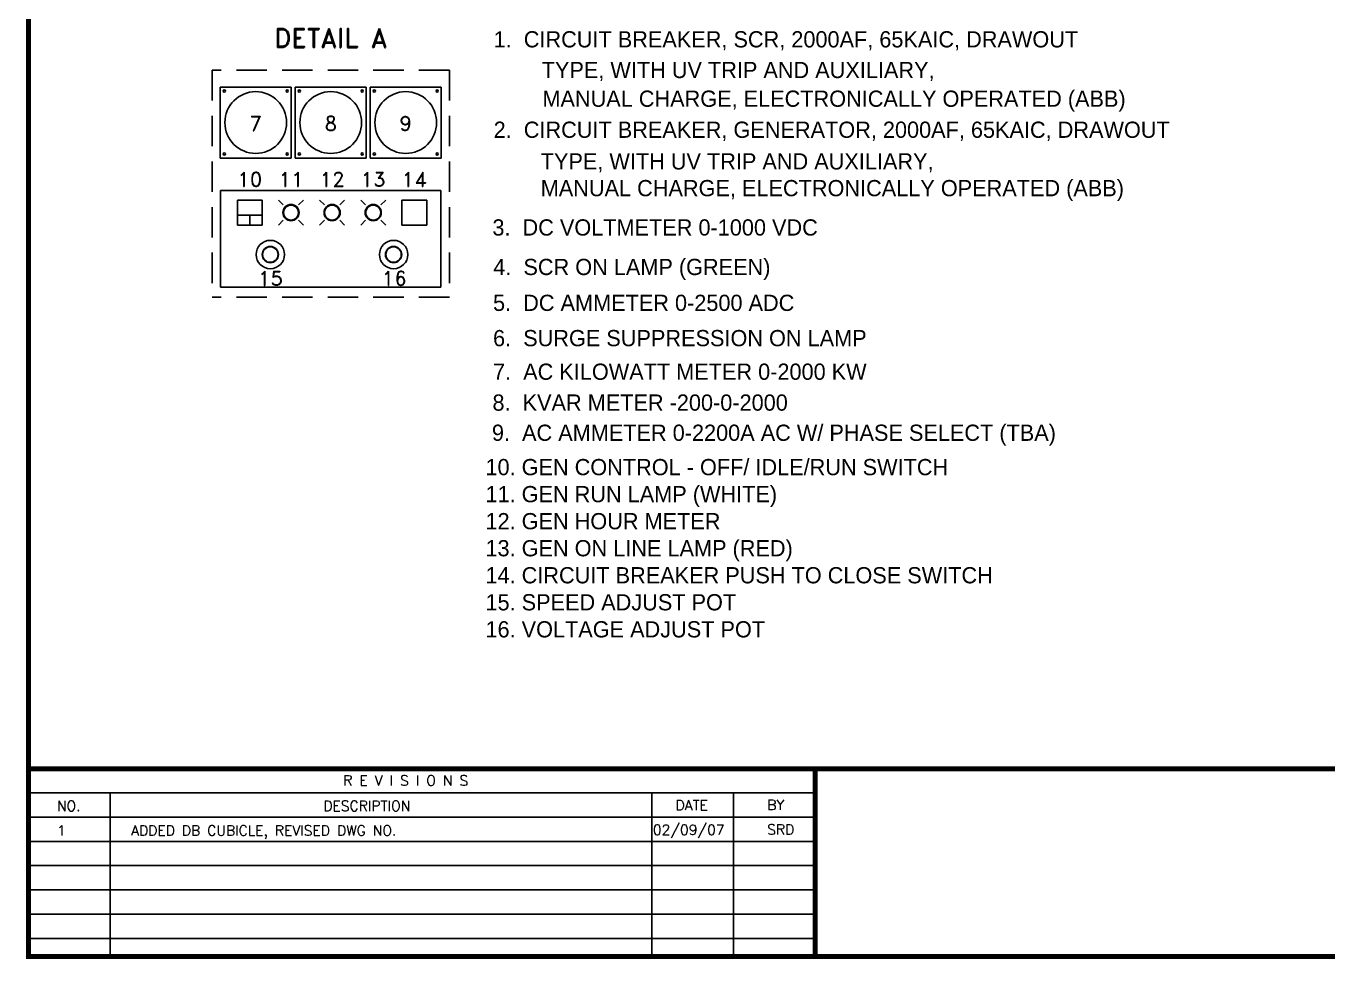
# Model space of a CAD drawing. Header units: inches. Extents: x 6 to 369, y -225 to 2.
# Drawn here: x 5.8 to 166.4, y -225.1 to -110.1 of the extents above; entities that cross this region are included whole.
import ezdxf
from ezdxf.enums import TextEntityAlignment as Align

# ---------------------------------------------------------------- set-up
doc = ezdxf.new("R2010")
doc.units = ezdxf.units.IN
doc.header["$MEASUREMENT"] = 0
doc.linetypes.add('HIDDEN', pattern=[0.375, 0.25, -0.125])
doc.layers.add('Text', color=84, linetype='Continuous')
doc.styles.add('ROMAND', font='ROMAND.shx')

msp = doc.modelspace()

# ---------------------------------------------------------------- linework, layer by layer
at = {"color": 7, "linetype": 'HIDDEN', "ltscale": 15}
for p, q in [((28.77269, -115.55123), (28.77269, -143.52925)), ((58.02269, -115.55123), (28.77269, -115.55123)), ((58.02269, -115.55123), (58.02269, -143.52925)), ((58.02269, -143.52925), (28.77269, -143.52925))]:
    msp.add_line(p, q, dxfattribs=at)
at = {"color": 7}
for p, q in [((29.77269, -117.63301), (38.52269, -117.63301)), ((29.77269, -117.63301), (29.77269, -126.38301)), ((38.52269, -117.63301), (38.52269, -126.38301)), ((38.52269, -117.63301), (38.52269, -126.38301)), ((39.02269, -117.63301), (39.02269, -126.38301)), ((39.02269, -117.63301), (47.77269, -117.63301)), ((47.77269, -117.63301), (47.77269, -126.38301)), ((48.27269, -117.63301), (48.27269, -126.38301)), ((48.27269, -117.63301), (48.27269, -126.38301)), ((48.27269, -117.63301), (57.02269, -117.63301)), ((57.02269, -117.63301), (57.02269, -126.38301)), ((29.77269, -126.38301), (38.52269, -126.38301)), ((39.02269, -126.38301), (47.77269, -126.38301)), ((48.27269, -126.38301), (57.02269, -126.38301)), ((29.80301, -130.38301), (29.80301, -142.31487)), ((29.80301, -130.38301), (56.99236, -130.38301)), ((31.8891, -131.57626), (31.8891, -134.64695)), ((34.95979, -131.57626), (31.8891, -131.57626)), ((34.95979, -134.64695), (34.95979, -131.57626)), ((37.55076, -132.16723), (36.95979, -131.57626)), ((39.02269, -130.38301), (47.77269, -130.38301)), ((39.43951, -132.16723), (40.03048, -131.57626)), ((42.62146, -132.16723), (42.03048, -131.57626)), ((44.51021, -132.16723), (45.10118, -131.57626)), ((47.69215, -132.16723), (47.10118, -131.57626)), ((49.5809, -132.16723), (50.17187, -131.57626)), ((52.17187, -131.57626), (52.17187, -134.64695)), ((55.24257, -131.57626), (52.17187, -131.57626)), ((55.24257, -134.64695), (55.24257, -131.57626)), ((56.99236, -130.38301), (56.99236, -142.31487)), ((31.8891, -133.41846), (34.95979, -133.41846)), ((31.8891, -134.64695), (34.95979, -134.64695)), ((33.42444, -133.41846), (33.42444, -134.64695)), ((37.55076, -134.05598), (36.95979, -134.64695)), ((39.43951, -134.05598), (40.03048, -134.64695)), ((42.62146, -134.05598), (42.03048, -134.64695)), ((44.51021, -134.05598), (45.10118, -134.64695)), ((47.69215, -134.05598), (47.10118, -134.64695)), ((49.5809, -134.05598), (50.17187, -134.64695)), ((52.17187, -134.64695), (55.24257, -134.64695)), ((29.80301, -142.31487), (56.99236, -142.31487)), ((6.13659, -201.67663), (6.13659, -224.81253)), ((6.13659, -204.66356), (103.12267, -204.66356)), ((16.19568, -204.66356), (16.19568, -224.81253)), ((83.0045, -204.66356), (83.0045, -224.81253)), ((93.06358, -204.66356), (93.06358, -224.81253)), ((6.13659, -207.65048), (103.12267, -207.65048)), ((6.13659, -210.63741), (103.12267, -210.63741)), ((6.13659, -213.62434), (103.12267, -213.62434)), ((6.13659, -216.61126), (103.12267, -216.61126)), ((6.13659, -219.59819), (103.12267, -219.59819)), ((6.13659, -222.58512), (103.12267, -222.58512))]:
    msp.add_line(p, q, dxfattribs=at)
at = {"color": 7, "const_width": 0.62869}
msp.add_lwpolyline([(369.01659, -224.81253), (369.01659, 1.98747), (6.13659, 1.98747), (6.13659, -224.81253)], close=True, dxfattribs=at)
for points in [[(6.13659, -201.67663), (369.01659, -201.67663)], [(103.12267, -201.67663), (103.12267, -224.81253)]]:
    msp.add_lwpolyline(points, dxfattribs=at)
at = {"color": 7}
for centre, radius in [((30.27269, -118.13301), 0.13751), ((34.14769, -122.00801), 3.80572), ((38.02269, -118.13301), 0.13751), ((39.52269, -118.13301), 0.13751), ((43.39769, -122.00801), 3.80572), ((47.27269, -118.13301), 0.13751), ((48.77269, -118.13301), 0.13751), ((52.64769, -122.00801), 3.80572), ((56.52269, -118.13301), 0.13751), ((30.27269, -125.88301), 0.13751), ((38.02269, -125.88301), 0.13751), ((39.52269, -125.88301), 0.13751), ((47.27269, -125.88301), 0.13751), ((48.77269, -125.88301), 0.13751), ((56.52269, -125.88301), 0.13751), ((38.49514, -133.11161), 0.99905), ((38.49514, -133.11161), 0.98307), ((38.49514, -133.11161), 0.96709), ((38.49514, -133.11161), 0.95111), ((38.49514, -133.11161), 0.93513), ((38.49514, -133.11161), 0.91915), ((43.56583, -133.11161), 0.99905), ((43.56583, -133.11161), 0.98307), ((43.56583, -133.11161), 0.96709), ((43.56583, -133.11161), 0.95111), ((43.56583, -133.11161), 0.93513), ((43.56583, -133.11161), 0.91915), ((48.63653, -133.11161), 0.99905), ((48.63653, -133.11161), 0.98307), ((48.63653, -133.11161), 0.96709), ((48.63653, -133.11161), 0.95111), ((48.63653, -133.11161), 0.93513), ((48.63653, -133.11161), 0.91915), ((35.94724, -138.28513), 1.75), ((35.94724, -138.28513), 1), ((35.94724, -138.28513), 0.95143), ((51.14857, -138.28513), 1.75), ((51.14857, -138.28513), 1), ((51.14857, -138.28513), 0.95143)]:
    msp.add_circle(centre, radius, dxfattribs=at)

# ---------------------------------------------------------------- texts
at = {"color": 7, "style": 'ROMAND'}
for s, height, p in [('DETAIL A', 2.34, (43.39769, -112.75052)), ('7', 1.8, (34.14849, -123.01894)), ('8', 1.8, (43.40521, -123.01894)), ('9', 1.8, (52.63068, -123.01894)), ('10', 1.8, (33.41825, -129.90996)), ('11', 1.8, (38.51967, -129.90996)), ('12', 1.8, (43.57429, -129.90996)), ('13', 1.8, (48.6289, -129.90996)), ('14', 1.8, (53.68352, -129.90996)), ('15', 1.8, (35.96734, -142.11672)), ('16', 1.8, (51.23312, -142.11672))]:
    msp.add_text(s, height=height, dxfattribs=at).set_placement(p, align=Align.CENTER)
for s, height, p in [('R E V I S I O N S', 1.2573861, (44.93743, -203.74876)), ('NO.', 1.257386, (9.63497, -206.89117)), ('DESCRIPTION', 1.2573861, (42.48001, -206.88648)), ('DATE', 1.257386, (85.9168, -206.80203)), ('BY', 1.257386, (97.2171, -206.76099)), ('1', 1.25739, (9.63497, -209.92559)), ('ADDED DB CUBICLE, REVISED DWG NO.', 1.2573861, (18.78198, -209.92091)), ('02/09/07', 1.257386, (83.12319, -209.83646)), ('SRD', 1.257386, (97.2171, -209.79541))]:
    msp.add_text(s, height=height, dxfattribs=at).set_placement(p)
at = {"layer": 'Text', "color": 7}
for s, p in [('1.  CIRCUIT BREAKER, SCR, 2000AF, 65KAIC, DRAWOUT', (63.48769, -112.74811)), ('TYPE, WITH UV TRIP AND AUXILIARY, ', (69.41263, -116.52867)), ('MANUAL CHARGE, ELECTRONICALLY OPERATED (ABB)', (69.49903, -120.06741)), ('2.  CIRCUIT BREAKER, GENERATOR, 2000AF, 65KAIC, DRAWOUT', (63.48769, -123.89471)), ('TYPE, WITH UV TRIP AND AUXILIARY, ', (69.28987, -127.79485)), ('MANUAL CHARGE, ELECTRONICALLY OPERATED (ABB)', (69.28987, -131.09452)), ('3.  DC VOLTMETER 0-1000 VDC', (63.33237, -135.94159)), ('4.  SCR ON LAMP (GREEN)', (63.44326, -140.81508)), ('5.  DC AMMETER 0-2500 ADC', (63.41166, -145.23699)), ('6.  SURGE SUPPRESSION ON LAMP', (63.41166, -149.58589)), ('7.  AC KILOWATT METER 0-2000 KW', (63.41166, -153.72667)), ('8.  KVAR METER -200-0-2000', (63.34166, -157.53196)), ('9.  AC AMMETER 0-2200A AC W/ PHASE SELECT (TBA)', (63.27484, -161.25183)), ('10. GEN CONTROL - OFF/ IDLE/RUN SWITCH', (62.47826, -165.48749)), ('11. GEN RUN LAMP (WHITE)', (62.47826, -168.82082)), ('12. GEN HOUR METER', (62.47826, -172.15416)), ('13. GEN ON LINE LAMP (RED)', (62.47826, -175.48749)), ('14. CIRCUIT BREAKER PUSH TO CLOSE SWITCH', (62.47826, -178.82082)), ('15. SPEED ADJUST POT', (62.47826, -182.15416)), ('16. VOLTAGE ADJUST POT', (62.47826, -185.48749))]:
    msp.add_text(s, height=2, dxfattribs=at).set_placement(p)

doc.saveas('drawing.dxf')
